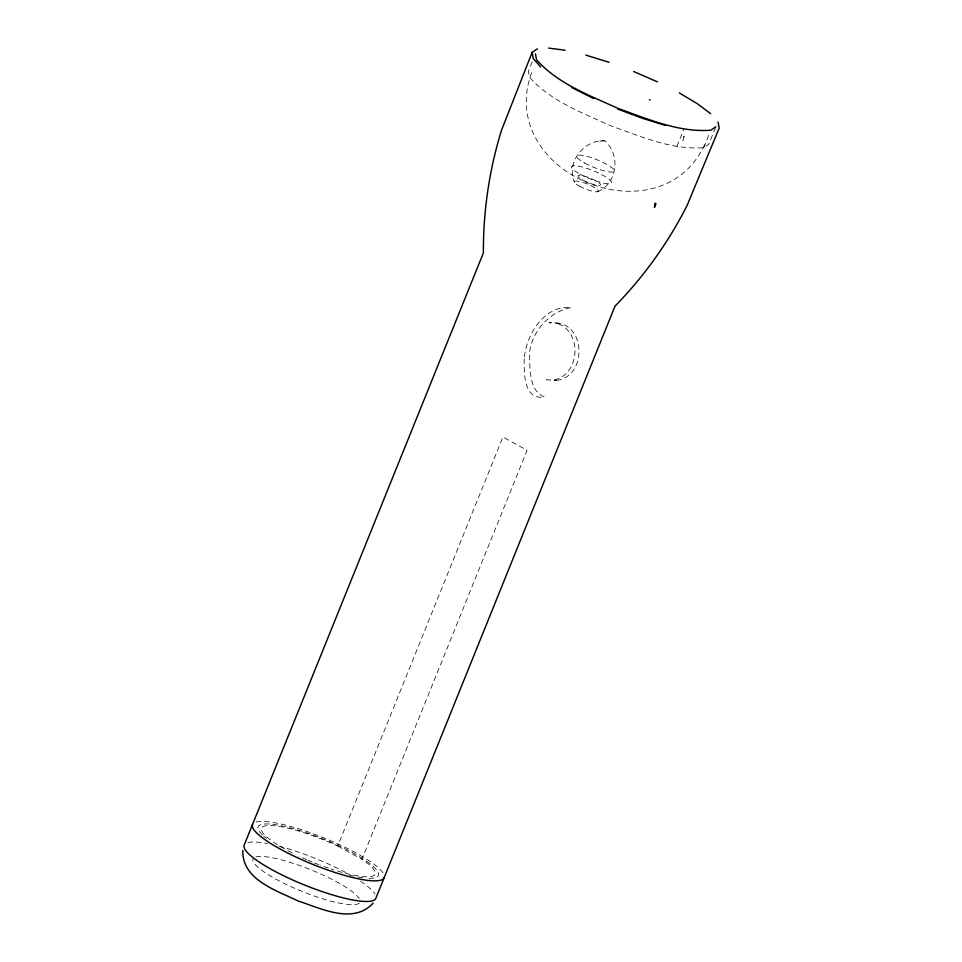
<?xml version="1.0" encoding="UTF-8"?>
<svg xmlns="http://www.w3.org/2000/svg" width="962" height="962" viewBox="0 0 962 962"><rect width="100%" height="100%" fill="white"/><g stroke="black" fill="none" stroke-linecap="round" stroke-linejoin="round"><path stroke-width="0.72" stroke-dasharray="4.81 3.61" d="M531.649 72.571C494.468 174.254 661.519 241.811 705.519 142.929M532.202 61.845L528.403 71.248L529.485 77.188C550.745 101.299 582.371 112.758 610.906 125.878C640.668 136.376 671.5 150.084 703.715 147.703L708.778 144.252L715.836 126.78M292.135 852.873A61.255 12.386 22 0 1 266.113 825.697A61.255 12.386 22 0 1 337.698 846.055L502.91 437.025L527.104 450.288L361.904 859.306A61.255 12.386 22 0 1 331.265 869.071M676.923 146.38L683.982 128.908M703.715 147.703L709.679 132.912M597.618 191.763C617.568 183.381 620.743 154.557 604.761 140.777C583.681 139.598 565.981 162.494 574.47 182.395M556.782 380.315C586.832 376.527 586.375 323.978 555.375 323.004C583.02 329.497 580.808 376.202 552.705 380.11L556.782 380.315L546.344 379.822L550.42 380.014M599.687 141.101L604.761 140.777M559.451 323.208L549.013 322.715L553.09 322.919M337.698 846.055L361.904 859.306M247.895 842.592A70.984 14.358 22 0 1 267.436 843.554M278.884 846.151A70.984 14.358 22 0 1 347.763 873.604M360.497 881.228A70.984 14.358 22 0 1 375.012 894.047M256.217 821.981A70.984 14.358 22 0 1 323.929 837.902A70.984 14.358 22 0 1 383.345 873.424M359.283 903.053A57.66 11.664 22 0 1 299.567 890.367A57.66 11.664 22 0 1 252.994 858.946M255.988 856.901A57.66 11.664 22 0 1 310.991 869.84A57.66 11.664 22 0 1 359.235 898.688M262.434 834.932A64.863 13.119 22 0 1 325.012 839.682A64.863 13.119 22 0 1 367.833 878.246M362.914 877.789A64.863 13.119 22 0 1 354.774 876.394M353.499 876.117A64.863 13.119 22 0 1 349.519 875.204M266.462 838.383A64.863 13.119 22 0 1 263.696 836.098M328.355 868.097A61.255 12.386 22 0 1 320.262 865.187M318.903 864.67A61.255 12.386 22 0 1 313.492 862.541M312.157 861.988A61.255 12.386 22 0 1 308.129 860.305M306.794 859.727A61.255 12.386 22 0 1 298.966 856.204M524.218 358.85C523.941 372.474 523.532 400.445 544.372 396.981C528.739 391.077 530.146 367.857 529.353 354.052C531.349 331.878 549.35 311.327 571.344 307.599C544.336 304.557 525.961 335.101 524.218 358.85M684.066 136.171L682.96 140.656L682.395 140.236L684.066 136.171M584.728 163.071A20.31 4.113 22 0 0 614.357 171.224A20.31 4.113 22 0 0 587.505 156.517A20.31 4.113 22 0 0 584.728 163.071M582.816 180.038A12.121 2.453 22 0 0 600.492 184.908A12.121 2.453 22 0 0 584.475 176.13A12.121 2.453 22 0 0 582.816 180.038M580.026 174.17A21.621 4.377 22 0 0 611.567 182.84A21.621 4.377 22 0 0 582.984 167.196A21.621 4.377 22 0 0 580.026 174.17M579.437 186.111A12.927 2.609 22 0 0 598.28 191.306A12.927 2.609 22 0 0 581.204 181.95A12.927 2.609 22 0 0 579.437 186.111"/><path stroke-width="1.44" d="M537.361 48.846L532.118 52.429L501.563 130.098C489.237 169.793 483.189 211.387 483.381 252.946L244.204 845.105A70.984 14.358 22 0 0 304.401 884.968A70.984 14.358 22 0 0 375.805 898.376L614.983 306.205C643.975 276.455 668.506 242.34 687.205 205.231L719.167 128.126L718.049 121.982M373.076 903.174C353.198 924.903 320.719 908.284 298.004 900.937C276.671 890.475 241.823 879.821 242.833 850.468M715.836 126.78L710.774 130.231C678.559 132.612 647.727 118.903 617.965 108.405C589.429 95.286 557.804 83.826 536.543 59.716L535.461 53.776M548.629 48.1L565.139 50.228M585.774 55.074L609.126 62.326M665.512 125.481L642.159 118.23L617.676 109.067M633.609 71.489L657.539 81.926M649.35 99.699L650.108 100.072M571.981 87.626L593.746 98.629M679.304 92.929L697.414 103.752L710.617 113.66M540.668 66.895L533.237 58.574L532.118 52.429M384.127 877.753A70.984 14.358 22 0 1 312.722 864.345A70.984 14.358 22 0 1 252.525 824.494M654.966 203.451L654.425 207.419L655.976 203.679L654.966 203.451"/></g></svg>
